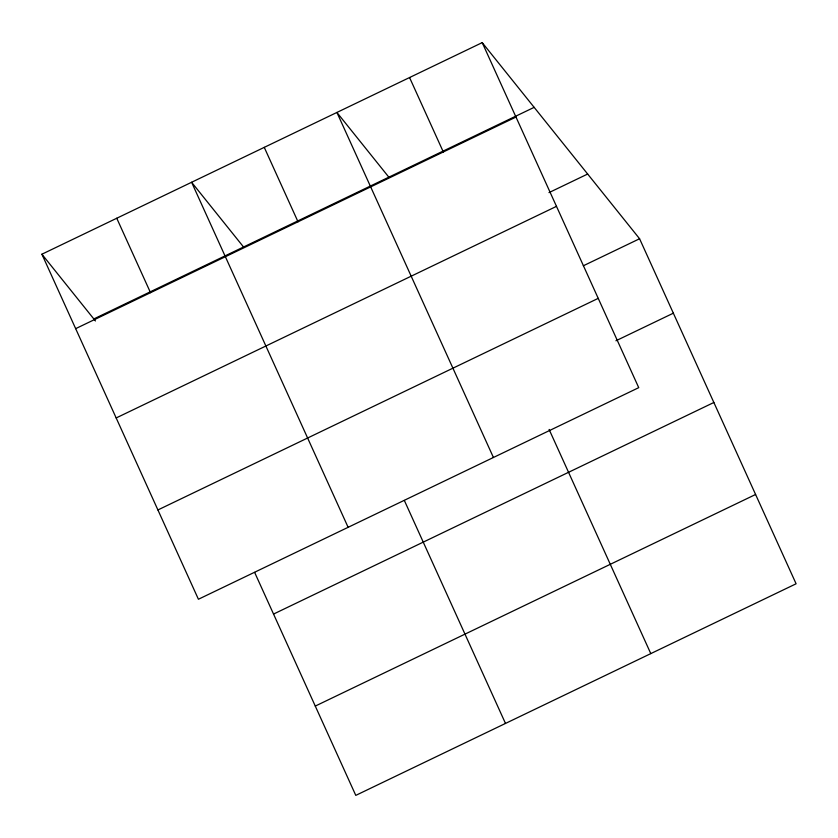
<?xml version="1.0" encoding="UTF-8"?>
<svg xmlns="http://www.w3.org/2000/svg" width="838" height="838" viewBox="0 0 838 838"><rect width="100%" height="100%" fill="white"/><g stroke="black" fill="none" stroke-linecap="round" stroke-linejoin="round"><path stroke-width="1.26" d="M482.217 42.623L638.734 387.659L198.417 599.254L41.9 254.218L482.217 42.623L639.583 238.746L796.1 583.782L355.783 795.377L254.637 572.396M93.835 318.943L534.152 107.348M75.661 328.653L515.978 117.058M548.984 192.614L587.658 174.032M116.168 417.953L556.484 206.358M583.342 265.772L639.583 238.746M157.911 509.954L598.227 298.359M615.93 340.773L673.354 313.182M273.544 614.065L713.861 402.481M315.277 706.078L755.593 494.483M388.842 177.174L336.907 112.449L493.425 457.485M243.544 247.001L191.609 182.275L348.126 527.312M41.9 254.218L95.448 320.964M409.562 77.536L443.323 151.971M549.11 429.444L650.791 653.609M264.263 147.362L298.024 221.798M404.345 500.454L505.492 723.435M116.754 218.247L150.515 292.682"/></g></svg>
